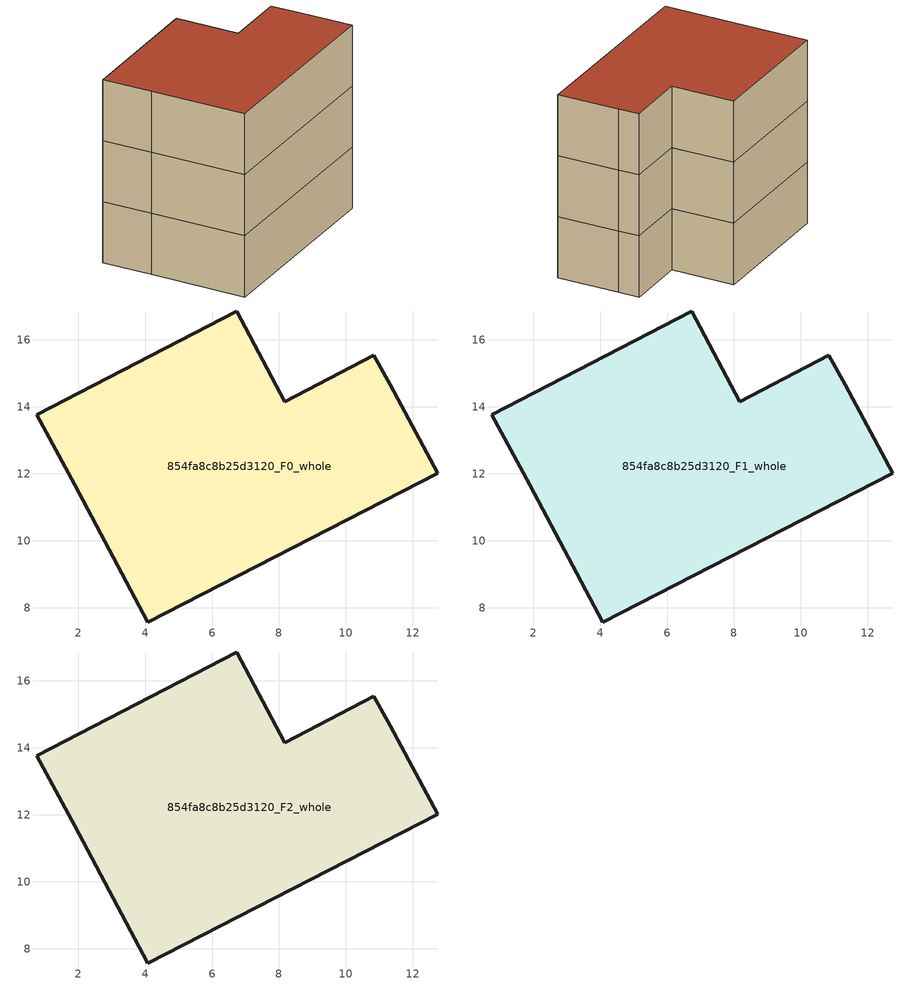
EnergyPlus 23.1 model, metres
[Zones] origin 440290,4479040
854fa8c8b25d3120_F0_whole
 floor ground (EU_floor_Construction): 10.84,15.55 11.33,14.66 12.75,12.01 4.07,7.57 1.9,11.68 0.76,13.77 6.73,16.87 8.17,14.16 z0
 wall outside (EU_wall_Construction): 0.76,13.77 1.9,11.68 4.07,7.57 12.75,12.01 11.33,14.66 10.84,15.55 8.17,14.16 6.73,16.87 0.76,13.77 z0:3
854fa8c8b25d3120_F1_whole
 floor to 854fa8c8b25d3120_F0_whole (EU_floor_Construction): 10.84,15.55 11.33,14.66 12.75,12.01 4.07,7.57 1.9,11.68 0.76,13.77 6.73,16.87 8.17,14.16 z3
 wall outside (EU_wall_Construction): 0.76,13.77 1.9,11.68 4.07,7.57 12.75,12.01 11.33,14.66 10.84,15.55 8.17,14.16 6.73,16.87 0.76,13.77 z3:6
854fa8c8b25d3120_F2_whole
 floor to 854fa8c8b25d3120_F1_whole (EU_floor_Construction): 10.84,15.55 11.33,14.66 12.75,12.01 4.07,7.57 1.9,11.68 0.76,13.77 6.73,16.87 8.17,14.16 z6
 wall outside (EU_wall_Construction): 0.76,13.77 1.9,11.68 4.07,7.57 12.75,12.01 11.33,14.66 10.84,15.55 8.17,14.16 6.73,16.87 0.76,13.77 z6:9
 roof outside (EU_roof_Construction): 12.75,12.01 11.33,14.66 10.84,15.55 8.17,14.16 6.73,16.87 0.76,13.77 1.9,11.68 4.07,7.57 z9
[Building]
EU S2 Campaign: North Axis=0; Terrain=City; Solar Distribution=FullExterior
[Site:Location]
Madrid: Latitude=40.5; Longitude=-3.5; Time Zone=1; Elevation=609
[SizingPeriod:WeatherFileDays]
AnnualSizingPeriod: Begin Month=1; Begin Day of Month=1; End Month=12; End Day of Month=31; Day of Week for Start Day=Monday; Use Weather File Daylight Saving Period=No; Use Weather File Rain and Snow Indicators=No
[MATERIAL]
EU_InternalMass_Material: Roughness=MediumRough; Thickness=0.1; Conductivity=1; Density=1800; Specific Heat=900; Thermal Absorptance=0.9; Solar Absorptance=0.7; Visible Absorptance=0.7
[MATERIAL:NOMASS] Roughness=MediumRough; Thermal Absorptance=0.9; Solar Absorptance=0.7; Visible Absorptance=0.7
Name | Thermal Resistance
EU_wall_NoMass; EU_roof_NoMass | 2.16768
EU_floor_NoMass | 1.14339
[CONSTRUCTION]
EU_wall_Construction: EU_wall_NoMass
EU_roof_Construction: EU_roof_NoMass
EU_floor_Construction: EU_floor_NoMass
EU_InternalMass_Construction: EU_InternalMass_Material
[ZONE] Type=1; Multiplier=1; Ceiling Height=autocalculate; Volume=178.183; Floor Area=autocalculate; Part of Total Floor Area=Yes
854fa8c8b25d3120_F0_whole; 854fa8c8b25d3120_F1_whole; 854fa8c8b25d3120_F2_whole
[INTERNALMASS] Construction=EU_InternalMass_Construction; Surface Area=59.3944
Name | Zone or ZoneList
854fa8c8b25d3120_F0_whole_EU_InternalMass | 854fa8c8b25d3120_F0_whole
854fa8c8b25d3120_F1_whole_EU_InternalMass | 854fa8c8b25d3120_F1_whole
854fa8c8b25d3120_F2_whole_EU_InternalMass | 854fa8c8b25d3120_F2_whole
[OTHEREQUIPMENT] Fuel Type=Electricity; Design Level Calculation Method=Watts/Area; Power per Zone Floor Area=1; Fraction Latent=0; Fraction Radiant=0; Fraction Lost=0; Carbon Dioxide Generation Rate=0; EndUse Subcategory=EU_Step8_InternalGains
Name | Zone or ZoneList or Space or SpaceList | Schedule
EU_Step8_InternalGain_854fa8c8b25d3120_F0_whole_f000 | 854fa8c8b25d3120_F0_whole | EU_Step8_GainSchedule_854fa8c8b25d3120_F0_whole_f000
EU_Step8_InternalGain_854fa8c8b25d3120_F1_whole_f000 | 854fa8c8b25d3120_F1_whole | EU_Step8_GainSchedule_854fa8c8b25d3120_F1_whole_f000
EU_Step8_InternalGain_854fa8c8b25d3120_F2_whole_f000 | 854fa8c8b25d3120_F2_whole | EU_Step8_GainSchedule_854fa8c8b25d3120_F2_whole_f000
[ZONEVENTILATION:DESIGNFLOWRATE] Schedule=EU_AlwaysOn; Design Flow Rate Calculation Method=AirChanges/Hour; Air Changes per Hour=0.480546; Ventilation Type=Natural; Fan Pressure Rise=0; Fan Total Efficiency=1; Constant Term Coefficient=1; Temperature Term Coefficient=0; Velocity Term Coefficient=0; Velocity Squared Term Coefficient=0; Minimum Indoor Temperature=-100; Maximum Indoor Temperature=100; Delta Temperature=-100; Minimum Outdoor Temperature=-100; Maximum Outdoor Temperature=100; Maximum Wind Speed=40
Name | Zone or ZoneList or Space or SpaceList
EU_ConstantAir_854fa8c8b25d3120_F0_whole | 854fa8c8b25d3120_F0_whole
EU_ConstantAir_854fa8c8b25d3120_F1_whole | 854fa8c8b25d3120_F1_whole
EU_ConstantAir_854fa8c8b25d3120_F2_whole | 854fa8c8b25d3120_F2_whole
[HVACTEMPLATE:THERMOSTAT] Constant Heating Setpoint=20; Constant Cooling Setpoint=50
EU_HeatOnly_854fa8c8b25d3120_F0_whole; EU_HeatOnly_854fa8c8b25d3120_F1_whole; EU_HeatOnly_854fa8c8b25d3120_F2_whole
[HVACTEMPLATE:ZONE:IDEALLOADSAIRSYSTEM] System Availability Schedule=EU_AlwaysOn; Maximum Heating Supply Air Temperature=50; Minimum Cooling Supply Air Temperature=13; Maximum Heating Supply Air Humidity Ratio=0.0156; Minimum Cooling Supply Air Humidity Ratio=0.0077; Heating Limit=NoLimit; Cooling Limit=NoLimit; Heating Availability Schedule=EU_AlwaysOn; Cooling Availability Schedule=EU_CoolingOff; Dehumidification Control Type=ConstantSensibleHeatRatio; Cooling Sensible Heat Ratio=0.7; Dehumidification Setpoint=60; Humidification Control Type=None; Humidification Setpoint=30; Outdoor Air Method=None; Outdoor Air Flow Rate per Person=0.00944; Outdoor Air Flow Rate per Zone Floor Area=0; Outdoor Air Flow Rate per Zone=0; Demand Controlled Ventilation Type=None; Outdoor Air Economizer Type=NoEconomizer; Heat Recovery Type=None; Sensible Heat Recovery Effectiveness=0.7; Latent Heat Recovery Effectiveness=0.65
Name | Template Thermostat
854fa8c8b25d3120_F0_whole | EU_HeatOnly_854fa8c8b25d3120_F0_whole
854fa8c8b25d3120_F1_whole | EU_HeatOnly_854fa8c8b25d3120_F1_whole
854fa8c8b25d3120_F2_whole | EU_HeatOnly_854fa8c8b25d3120_F2_whole
[SIZING:ZONE] Zone Cooling Design Supply Air Temperature Input Method=SupplyAirTemperature; Zone Cooling Design Supply Air Temperature=13; Zone Heating Design Supply Air Temperature Input Method=SupplyAirTemperature; Zone Heating Design Supply Air Temperature=50; Zone Cooling Design Supply Air Humidity Ratio=0.008; Zone Heating Design Supply Air Humidity Ratio=0.008; Cooling Design Air Flow Method=DesignDay; Cooling Design Air Flow Rate=0; Cooling Minimum Air Flow per Zone Floor Area=0.000762; Cooling Minimum Air Flow=0; Cooling Minimum Air Flow Fraction=0.2; Heating Design Air Flow Method=DesignDay; Heating Design Air Flow Rate=0; Heating Maximum Air Flow per Zone Floor Area=0.002032; Heating Maximum Air Flow=0.141576; Heating Maximum Air Flow Fraction=0.3; Account for Dedicated Outdoor Air System=No; Dedicated Outdoor Air System Control Strategy=NeutralSupplyAir; Dedicated Outdoor Air Low Setpoint Temperature for Design=autosize; Dedicated Outdoor Air High Setpoint Temperature for Design=autosize; Zone Load Sizing Method=Sensible Load Only No Latent Load; Zone Latent Cooling Design Supply Air Humidity Ratio Input Method=HumidityRatioDifference; Zone Cooling Design Supply Air Humidity Ratio Difference=0.005; Zone Latent Heating Design Supply Air Humidity Ratio Input Method=HumidityRatioDifference; Zone Humidification Design Supply Air Humidity Ratio Difference=0.005
854fa8c8b25d3120_F0_whole; 854fa8c8b25d3120_F1_whole; 854fa8c8b25d3120_F2_whole
[SCHEDULE:CONSTANT]
Name | Hourly Value
EU_AlwaysOn | 1
EU_CoolingOff | 0
[SCHEDULE:FILE] Column Number=1; Rows to Skip at Top=0; Number of Hours of Data=8760; Column Separator=Comma; Interpolate to Timestep=No; Minutes per Item=60; Adjust Schedule for Daylight Savings=Yes
Name | File
EU_Step8_GainSchedule_854fa8c8b25d3120_F0_whole_f000 | C:\Users\o_iseri\Desktop\OpenUBEM\openubem\outputs\eu_evidence\EU-11\ES-MAD-BERRUGUETE\idfs\854fa8c8b25d3120\854fa8c8b25d3120_F0_whole_f000_gain.csv
EU_Step8_GainSchedule_854fa8c8b25d3120_F1_whole_f000 | C:\Users\o_iseri\Desktop\OpenUBEM\openubem\outputs\eu_evidence\EU-11\ES-MAD-BERRUGUETE\idfs\854fa8c8b25d3120\854fa8c8b25d3120_F1_whole_f000_gain.csv
EU_Step8_GainSchedule_854fa8c8b25d3120_F2_whole_f000 | C:\Users\o_iseri\Desktop\OpenUBEM\openubem\outputs\eu_evidence\EU-11\ES-MAD-BERRUGUETE\idfs\854fa8c8b25d3120\854fa8c8b25d3120_F2_whole_f000_gain.csv
